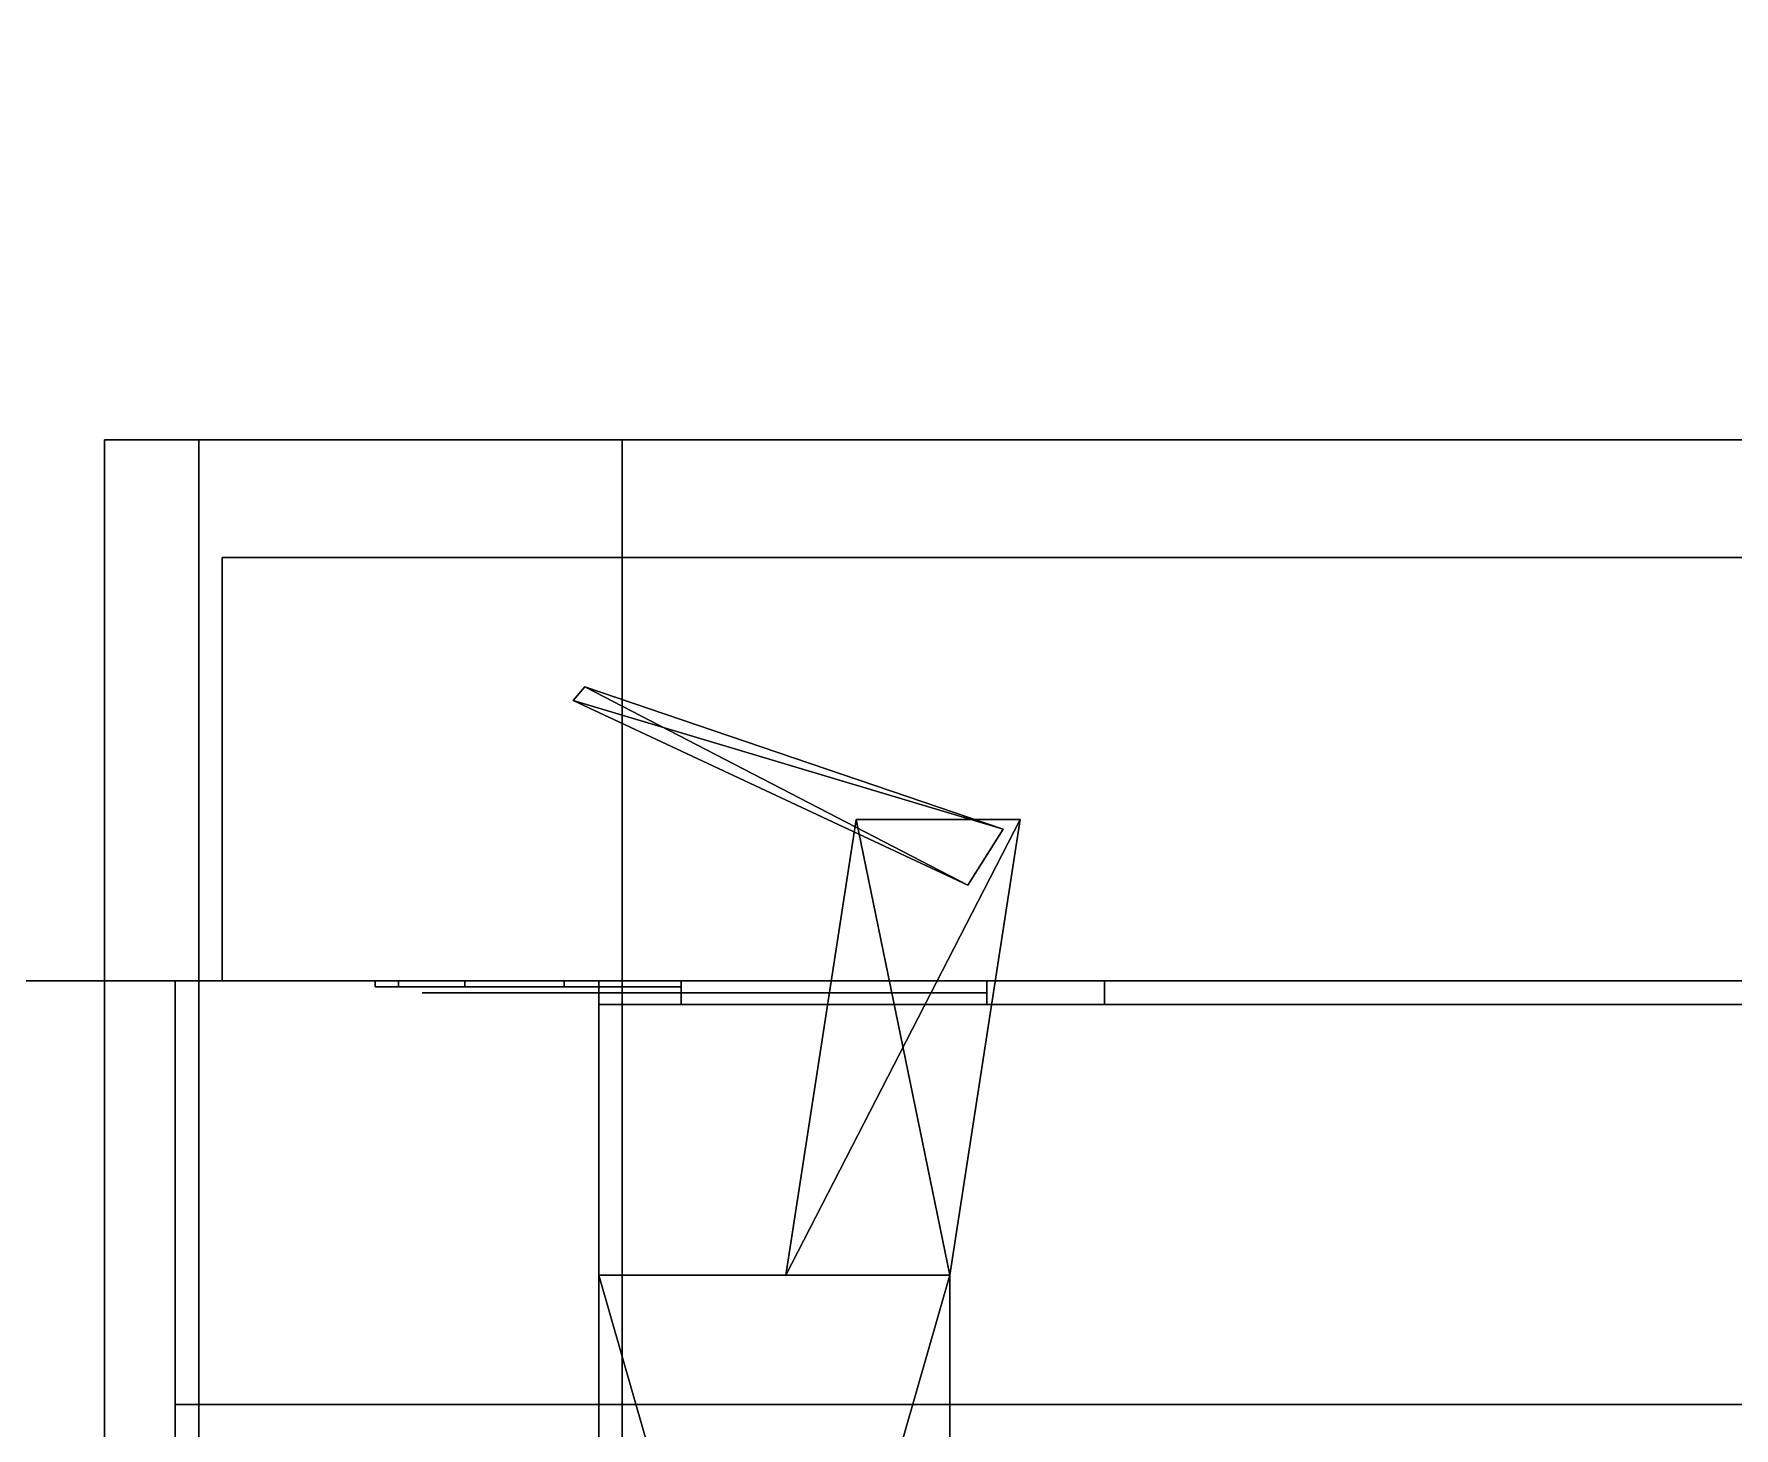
# Model space of a CAD drawing. Extents: x 0 to 4068, y -150 to 4325.
# Drawn here: x 1173 to 1245.2, y 381 to 440.2 of the extents above; entities that cross this region are included whole.
import ezdxf

# ---------------------------------------------------------------- set-up
doc = ezdxf.new("R2010")
doc.units = 0
for name, color, linetype in [('LAYER0', 7, 'CONTINUOUS'), ('LAYER153', 7, 'CONTINUOUS'), ('LAYER154', 7, 'CONTINUOUS'), ('LAYER157', 253, 'CONTINUOUS'), ('LAYER17', 45, 'CONTINUOUS'), ('LAYER192', 28, 'CONTINUOUS'), ('LAYER193', 253, 'CONTINUOUS'), ('LAYER194', 28, 'CONTINUOUS'), ('LAYER195', 253, 'CONTINUOUS'), ('LAYER196', 253, 'CONTINUOUS'), ('LAYER309', 7, 'CONTINUOUS'), ('LAYER319', 253, 'CONTINUOUS'), ('LAYER321', 7, 'CONTINUOUS'), ('LAYER344', 28, 'CONTINUOUS'), ('LAYER345', 253, 'CONTINUOUS'), ('LAYER346', 28, 'CONTINUOUS'), ('LAYER347', 253, 'CONTINUOUS'), ('LAYER348', 253, 'CONTINUOUS'), ('LAYER354', 45, 'CONTINUOUS'), ('LAYER355', 45, 'CONTINUOUS'), ('LAYER358', 253, 'CONTINUOUS'), ('LAYER360', 45, 'CONTINUOUS')]:
    doc.layers.add(name, color=color, linetype=linetype)

msp = doc.modelspace()

# ---------------------------------------------------------------- linework, layer by layer
at = {"layer": 'LAYER0', "invisible_edges": 1}
for points in [[(4068, 4325, -5), (0, -150, -5), (0, 4325, -5), (4068, 4325, -5)], [(0, -150, -5), (4068, 4325, -5), (4068, -150, -5), (0, -150, -5)], [(4068, -150), (0, 4325), (0, -150), (4068, -150)], [(0, 4325), (4068, -150), (4068, 4325), (0, 4325)]]:
    msp.add_3dface(points, dxfattribs=at)
at = {"layer": 'LAYER153', "invisible_edges": 1}
for points in [[(2103, 0, 2359), (1197, 400, 2359), (1197, 0, 2359), (2103, 0, 2359)], [(1197, 400, 2359), (2103, 0, 2359), (2103, 400, 2359), (1197, 400, 2359)], [(2103, 400, 2341), (1197, 400, 2359), (2103, 400, 2359), (2103, 400, 2341)], [(1197, 400, 2359), (2103, 400, 2341), (1197, 400, 2341), (1197, 400, 2359)], [(1197, 0, 2341), (1197, 400, 2359), (1197, 400, 2341), (1197, 0, 2341)], [(1197, 400, 2359), (1197, 0, 2341), (1197, 0, 2359), (1197, 400, 2359)], [(2103, 400, 2341), (1197, 0, 2341), (1197, 400, 2341), (2103, 400, 2341)], [(1197, 0, 2341), (2103, 400, 2341), (2103, 0, 2341), (1197, 0, 2341)]]:
    msp.add_3dface(points, dxfattribs=at)
at = {"layer": 'LAYER154', "invisible_edges": 1}
for points in [[(1197, 0, 1701), (2103, 400, 1701), (2103, 0, 1701), (1197, 0, 1701)], [(2103, 400, 1701), (1197, 0, 1701), (1197, 400, 1701), (2103, 400, 1701)], [(1197, 400, 1719), (2103, 400, 1701), (1197, 400, 1701), (1197, 400, 1719)], [(2103, 400, 1701), (1197, 400, 1719), (2103, 400, 1719), (2103, 400, 1701)], [(1197, 0, 1701), (1197, 400, 1719), (1197, 400, 1701), (1197, 0, 1701)], [(1197, 400, 1719), (1197, 0, 1701), (1197, 0, 1719), (1197, 400, 1719)], [(1197, 400, 1719), (2103, 0, 1719), (2103, 400, 1719), (1197, 400, 1719)], [(2103, 0, 1719), (1197, 400, 1719), (1197, 0, 1719), (2103, 0, 1719)]]:
    msp.add_3dface(points, dxfattribs=at)
at = {"layer": 'LAYER157', "invisible_edges": 1}
for points in [[(1197, 0, 1700), (1179, 400, 1700), (1197, 400, 1700), (1197, 0, 1700)], [(1179, 400, 1700), (1197, 0, 1700), (1179, 0, 1700), (1179, 400, 1700)], [(1179, 400, 1700), (1197, 400, 2360), (1197, 400, 1700), (1179, 400, 1700)], [(1197, 400, 2360), (1179, 400, 1700), (1179, 400, 2360), (1197, 400, 2360)], [(1179, 0, 2360), (1197, 400, 2360), (1179, 400, 2360), (1179, 0, 2360)], [(1197, 400, 2360), (1179, 0, 2360), (1197, 0, 2360), (1197, 400, 2360)], [(1179, 400, 1700), (1179, 0, 2360), (1179, 400, 2360), (1179, 400, 1700)], [(1179, 0, 2360), (1179, 400, 1700), (1179, 0, 1700), (1179, 0, 2360)], [(1197, 0, 1700), (1197, 400, 2360), (1197, 0, 2360), (1197, 0, 1700)], [(1197, 400, 2360), (1197, 0, 1700), (1197, 400, 1700), (1197, 400, 2360)]]:
    msp.add_3dface(points, dxfattribs=at)
at = {"layer": 'LAYER17', "invisible_edges": 1}
for points in [[(1180, 0, 1900), (1162, 400, 1900), (1180, 400, 1900), (1180, 0, 1900)], [(1162, 400, 1900), (1180, 0, 1900), (1162, 0, 1900), (1162, 400, 1900)], [(1180, 400, 2400), (1162, 400, 1900), (1162, 400, 2400), (1180, 400, 2400)], [(1162, 400, 1900), (1180, 400, 2400), (1180, 400, 1900), (1162, 400, 1900)], [(1162, 0, 2400), (1180, 400, 2400), (1162, 400, 2400), (1162, 0, 2400)], [(1180, 400, 2400), (1162, 0, 2400), (1180, 0, 2400), (1180, 400, 2400)], [(1180, 400, 2400), (1180, 0, 1900), (1180, 400, 1900), (1180, 400, 2400)], [(1180, 0, 1900), (1180, 400, 2400), (1180, 0, 2400), (1180, 0, 1900)]]:
    msp.add_3dface(points, dxfattribs=at)
at = {"layer": 'LAYER192'}
for points, invisible_edges in [([(1188.49, 399.75, 1798.025), (1187.5, 399.75, 1803), (1189.5, 399.75, 1803), (1189.5, 399.75, 1797.5)], 10), ([(1187.5, 399.75, 1803), (1188.49, 399.75, 1807.975), (1189.5, 399.75, 1808.5), (1189.5, 399.75, 1803)], 10), ([(1191.308, 399.75, 1793.808), (1188.49, 399.75, 1798.025), (1189.5, 399.75, 1797.5), (1193, 399.75, 1797.5)], 10), ([(1188.49, 399.75, 1807.975), (1191.308, 399.75, 1812.192), (1193, 399.75, 1808.5), (1189.5, 399.75, 1808.5)], 10), ([(1195.525, 399.75, 1790.99), (1191.308, 399.75, 1793.808), (1193, 399.75, 1797.5), (1196.5, 399.75, 1797.5)], 10), ([(1191.308, 399.75, 1812.192), (1195.525, 399.75, 1815.01), (1196.5, 399.75, 1808.5), (1193, 399.75, 1808.5)], 10), ([(1200.5, 399.75, 1790), (1195.525, 399.75, 1790.99), (1196.5, 399.75, 1797.5), (1200.5, 399.75, 1794)], 2), ([(1195.525, 399.75, 1815.01), (1200.5, 399.75, 1816), (1200.5, 399.75, 1812), (1196.5, 399.75, 1808.5)], 8), ([(1189.5, 399.5, 1808.5), (1189.5, 399.5, 1797.5), (1196.5, 399.5, 1797.5), (1196.291, 399.5, 1808.317)], 4), ([(1196.291, 399.5, 1808.317), (1196.5, 399.5, 1797.5), (1200.5, 399.5, 1794), (1200.5, 399.5, 1812)], 5), ([(1200.5, 399.5, 1812), (1200.5, 399.5, 1794), (1213.5, 399.5, 1794), (1213.5, 399.5, 1812)], 1), ([(1218.5, 399, 1782), (1213.5, 399, 1794), (1200.5, 399, 1794), (1200.5, 399, 1782)], 1), ([(1218.5, 399, 1824), (1213.5, 399, 1812), (1200.5, 399, 1812), (1200.5, 399, 1824)], 1), ([(1218.5, 399, 1824), (1218.5, 399, 1782), (1213.5, 399, 1794), (1213.5, 399, 1812)], 10)]:
    msp.add_3dface(points, dxfattribs=dict(at, invisible_edges=invisible_edges))
for points in [[(1200.5, 400, 1794), (1200.5, 400, 1782), (1200.5, 400, 1794)], [(1200.5, 400, 1812), (1200.5, 400, 1824), (1200.5, 400, 1812)], [(1213.5, 399, 1794), (1213.5, 400, 1794), (1200.5, 400, 1794), (1200.5, 399, 1794)], [(1200.5, 399, 1794), (1200.5, 400, 1794), (1200.5, 400, 1782), (1200.5, 399, 1782)], [(1200.5, 399, 1782), (1200.5, 400, 1782), (1218.5, 400, 1782), (1218.5, 399, 1782)], [(1213.5, 399, 1812), (1213.5, 400, 1812), (1200.5, 400, 1812), (1200.5, 399, 1812)], [(1200.5, 399, 1812), (1200.5, 400, 1812), (1200.5, 400, 1824), (1200.5, 399, 1824)], [(1200.5, 399, 1824), (1200.5, 400, 1824), (1218.5, 400, 1824), (1218.5, 399, 1824)], [(1218.5, 400, 1782), (1200.5, 400, 1782), (1200.5, 400, 1824), (1218.5, 400, 1824)], [(1213.5, 400, 1794), (1213.5, 400, 1812), (1213.5, 400, 1794)], [(1213.5, 399, 1794), (1213.5, 400, 1794), (1213.5, 400, 1812), (1213.5, 399, 1812)], [(1218.5, 399, 1824), (1218.5, 400, 1824), (1218.5, 399, 1824)], [(1218.5, 400, 1782), (1218.5, 400, 1824), (1218.5, 399, 1824), (1218.5, 399, 1782)], [(1218.5, 399, 1782), (1200.5, 399, 1782), (1200.5, 399, 1782), (1218.5, 399, 1782)], [(1218.5, 399, 1824), (1200.5, 399, 1824), (1200.5, 399, 1824), (1218.5, 399, 1824)]]:
    msp.add_3dface(points, dxfattribs=at)
at = {"layer": 'LAYER193'}
for points in [[(1195.918, 411.9226, 1797.348), (1196.409, 412.5, 1797.348), (1212.692, 404.0754, 1797.348), (1195.918, 411.9226, 1797.348)], [(1195.918, 411.9226, 1808.652), (1214.182, 406.4556, 1808.652), (1196.409, 412.5, 1808.652), (1195.918, 411.9226, 1808.652)], [(1212.692, 404.0754, 1808.652), (1214.182, 406.4556, 1808.652), (1195.918, 411.9226, 1808.652), (1212.692, 404.0754, 1808.652)], [(1212.692, 404.0754, 1797.348), (1196.409, 412.5, 1797.348), (1214.182, 406.4556, 1797.348), (1212.692, 404.0754, 1797.348)], [(1196.409, 412.5, 1797.348), (1196.409, 412.5, 1808.652), (1214.182, 406.4556, 1797.348), (1196.409, 412.5, 1797.348)], [(1214.182, 406.4556, 1797.348), (1196.409, 412.5, 1808.652), (1214.182, 406.4556, 1808.652), (1214.182, 406.4556, 1797.348)], [(1207.942, 406.8654, 1796.217), (1214.906, 406.8654, 1796.217), (1204.958, 387.5, 1796.217), (1207.942, 406.8654, 1796.217)], [(1204.958, 387.5, 1796.217), (1214.906, 406.8654, 1796.217), (1211.922, 387.5, 1796.217), (1204.958, 387.5, 1796.217)], [(1204.958, 387.5, 1809.783), (1211.922, 387.5, 1809.783), (1207.942, 406.8654, 1809.783), (1204.958, 387.5, 1809.783)], [(1207.942, 406.8654, 1809.783), (1211.922, 387.5, 1809.783), (1214.906, 406.8654, 1809.783), (1207.942, 406.8654, 1809.783)], [(1214.906, 406.8654, 1796.217), (1214.906, 406.8654, 1809.783), (1211.922, 387.5, 1796.217), (1214.906, 406.8654, 1796.217)], [(1211.922, 387.5, 1796.217), (1214.906, 406.8654, 1809.783), (1211.922, 387.5, 1809.783), (1211.922, 387.5, 1796.217)], [(1197, 387.5, 1796.217), (1211.922, 387.5, 1796.217), (1197, 335.5, 1796.217), (1197, 387.5, 1796.217)], [(1197, 335.5, 1796.217), (1211.922, 387.5, 1796.217), (1211.922, 335.5, 1796.217), (1197, 335.5, 1796.217)], [(1197, 335.5, 1809.783), (1211.922, 335.5, 1809.783), (1197, 387.5, 1809.783), (1197, 335.5, 1809.783)], [(1197, 387.5, 1809.783), (1211.922, 335.5, 1809.783), (1211.922, 387.5, 1809.783), (1197, 387.5, 1809.783)], [(1211.922, 387.5, 1796.217), (1211.922, 387.5, 1809.783), (1211.922, 335.5, 1796.217), (1211.922, 387.5, 1796.217)], [(1211.922, 335.5, 1796.217), (1211.922, 387.5, 1809.783), (1211.922, 335.5, 1809.783), (1211.922, 335.5, 1796.217)]]:
    msp.add_3dface(points, dxfattribs=at)
at = {"layer": 'LAYER194'}
for points, invisible_edges in [([(1188.49, 399.75, 2252.025), (1187.5, 399.75, 2257), (1189.5, 399.75, 2257), (1189.5, 399.75, 2251.5)], 10), ([(1187.5, 399.75, 2257), (1188.49, 399.75, 2261.975), (1189.5, 399.75, 2262.5), (1189.5, 399.75, 2257)], 10), ([(1191.308, 399.75, 2247.808), (1188.49, 399.75, 2252.025), (1189.5, 399.75, 2251.5), (1193, 399.75, 2251.5)], 10), ([(1188.49, 399.75, 2261.975), (1191.308, 399.75, 2266.192), (1193, 399.75, 2262.5), (1189.5, 399.75, 2262.5)], 10), ([(1195.525, 399.75, 2244.99), (1191.308, 399.75, 2247.808), (1193, 399.75, 2251.5), (1196.5, 399.75, 2251.5)], 10), ([(1191.308, 399.75, 2266.192), (1195.525, 399.75, 2269.01), (1196.5, 399.75, 2262.5), (1193, 399.75, 2262.5)], 10), ([(1200.5, 399.75, 2244), (1195.525, 399.75, 2244.99), (1196.5, 399.75, 2251.5), (1200.5, 399.75, 2248)], 2), ([(1195.525, 399.75, 2269.01), (1200.5, 399.75, 2270), (1200.5, 399.75, 2266), (1196.5, 399.75, 2262.5)], 8), ([(1189.5, 399.5, 2262.5), (1189.5, 399.5, 2251.5), (1196.5, 399.5, 2251.5), (1196.291, 399.5, 2262.317)], 4), ([(1196.291, 399.5, 2262.317), (1196.5, 399.5, 2251.5), (1200.5, 399.5, 2248), (1200.5, 399.5, 2266)], 5), ([(1200.5, 399.5, 2266), (1200.5, 399.5, 2248), (1213.5, 399.5, 2248), (1213.5, 399.5, 2266)], 1), ([(1218.5, 399, 2236), (1213.5, 399, 2248), (1200.5, 399, 2248), (1200.5, 399, 2236)], 1), ([(1218.5, 399, 2278), (1213.5, 399, 2266), (1200.5, 399, 2266), (1200.5, 399, 2278)], 1), ([(1218.5, 399, 2278), (1218.5, 399, 2236), (1213.5, 399, 2248), (1213.5, 399, 2266)], 10)]:
    msp.add_3dface(points, dxfattribs=dict(at, invisible_edges=invisible_edges))
for points in [[(1200.5, 400, 2248), (1200.5, 400, 2236), (1200.5, 400, 2248)], [(1200.5, 400, 2266), (1200.5, 400, 2278), (1200.5, 400, 2266)], [(1213.5, 399, 2248), (1213.5, 400, 2248), (1200.5, 400, 2248), (1200.5, 399, 2248)], [(1200.5, 399, 2248), (1200.5, 400, 2248), (1200.5, 400, 2236), (1200.5, 399, 2236)], [(1200.5, 399, 2236), (1200.5, 400, 2236), (1218.5, 400, 2236), (1218.5, 399, 2236)], [(1213.5, 399, 2266), (1213.5, 400, 2266), (1200.5, 400, 2266), (1200.5, 399, 2266)], [(1200.5, 399, 2266), (1200.5, 400, 2266), (1200.5, 400, 2278), (1200.5, 399, 2278)], [(1200.5, 399, 2278), (1200.5, 400, 2278), (1218.5, 400, 2278), (1218.5, 399, 2278)], [(1218.5, 400, 2236), (1200.5, 400, 2236), (1200.5, 400, 2278), (1218.5, 400, 2278)], [(1213.5, 400, 2248), (1213.5, 400, 2266), (1213.5, 400, 2248)], [(1213.5, 399, 2248), (1213.5, 400, 2248), (1213.5, 400, 2266), (1213.5, 399, 2266)], [(1218.5, 399, 2278), (1218.5, 400, 2278), (1218.5, 399, 2278)], [(1218.5, 400, 2236), (1218.5, 400, 2278), (1218.5, 399, 2278), (1218.5, 399, 2236)], [(1218.5, 399, 2236), (1200.5, 399, 2236), (1200.5, 399, 2236), (1218.5, 399, 2236)], [(1218.5, 399, 2278), (1200.5, 399, 2278), (1200.5, 399, 2278), (1218.5, 399, 2278)]]:
    msp.add_3dface(points, dxfattribs=at)
at = {"layer": 'LAYER195'}
for points in [[(1195.918, 411.9226, 2251.348), (1196.409, 412.5, 2251.348), (1212.692, 404.0754, 2251.348), (1195.918, 411.9226, 2251.348)], [(1195.918, 411.9226, 2262.652), (1214.182, 406.4556, 2262.652), (1196.409, 412.5, 2262.652), (1195.918, 411.9226, 2262.652)], [(1212.692, 404.0754, 2262.652), (1214.182, 406.4556, 2262.652), (1195.918, 411.9226, 2262.652), (1212.692, 404.0754, 2262.652)], [(1212.692, 404.0754, 2251.348), (1196.409, 412.5, 2251.348), (1214.182, 406.4556, 2251.348), (1212.692, 404.0754, 2251.348)], [(1196.409, 412.5, 2251.348), (1196.409, 412.5, 2262.652), (1214.182, 406.4556, 2251.348), (1196.409, 412.5, 2251.348)], [(1214.182, 406.4556, 2251.348), (1196.409, 412.5, 2262.652), (1214.182, 406.4556, 2262.652), (1214.182, 406.4556, 2251.348)], [(1207.942, 406.8654, 2250.217), (1214.906, 406.8654, 2250.217), (1204.958, 387.5, 2250.217), (1207.942, 406.8654, 2250.217)], [(1204.958, 387.5, 2250.217), (1214.906, 406.8654, 2250.217), (1211.922, 387.5, 2250.217), (1204.958, 387.5, 2250.217)], [(1204.958, 387.5, 2263.783), (1211.922, 387.5, 2263.783), (1207.942, 406.8654, 2263.783), (1204.958, 387.5, 2263.783)], [(1207.942, 406.8654, 2263.783), (1211.922, 387.5, 2263.783), (1214.906, 406.8654, 2263.783), (1207.942, 406.8654, 2263.783)], [(1214.906, 406.8654, 2250.217), (1214.906, 406.8654, 2263.783), (1211.922, 387.5, 2250.217), (1214.906, 406.8654, 2250.217)], [(1211.922, 387.5, 2250.217), (1214.906, 406.8654, 2263.783), (1211.922, 387.5, 2263.783), (1211.922, 387.5, 2250.217)], [(1197, 387.5, 2250.217), (1211.922, 387.5, 2250.217), (1197, 335.5, 2250.217), (1197, 387.5, 2250.217)], [(1197, 335.5, 2250.217), (1211.922, 387.5, 2250.217), (1211.922, 335.5, 2250.217), (1197, 335.5, 2250.217)], [(1197, 335.5, 2263.783), (1211.922, 335.5, 2263.783), (1197, 387.5, 2263.783), (1197, 335.5, 2263.783)], [(1197, 387.5, 2263.783), (1211.922, 335.5, 2263.783), (1211.922, 387.5, 2263.783), (1197, 387.5, 2263.783)], [(1211.922, 387.5, 2250.217), (1211.922, 387.5, 2263.783), (1211.922, 335.5, 2250.217), (1211.922, 387.5, 2250.217)], [(1211.922, 335.5, 2250.217), (1211.922, 387.5, 2263.783), (1211.922, 335.5, 2263.783), (1211.922, 335.5, 2250.217)]]:
    msp.add_3dface(points, dxfattribs=at)
at = {"layer": 'LAYER196', "invisible_edges": 1}
for points in [[(1648.5, 418, 1703), (1181, 400, 1703), (1181, 418, 1703), (1648.5, 418, 1703)], [(1181, 400, 1703), (1648.5, 418, 1703), (1648.5, 400, 1703), (1181, 400, 1703)], [(1181, 418, 2357), (1181, 400, 1703), (1181, 400, 2357), (1181, 418, 2357)], [(1181, 400, 1703), (1181, 418, 2357), (1181, 418, 1703), (1181, 400, 1703)], [(1648.5, 400, 2357), (1181, 418, 2357), (1181, 400, 2357), (1648.5, 400, 2357)], [(1181, 418, 2357), (1648.5, 400, 2357), (1648.5, 418, 2357), (1181, 418, 2357)], [(1181, 418, 2357), (1648.5, 418, 1703), (1181, 418, 1703), (1181, 418, 2357)], [(1648.5, 418, 1703), (1181, 418, 2357), (1648.5, 418, 2357), (1648.5, 418, 1703)], [(1648.5, 400, 2357), (1181, 400, 1703), (1648.5, 400, 1703), (1648.5, 400, 2357)], [(1181, 400, 1703), (1648.5, 400, 2357), (1181, 400, 2357), (1181, 400, 1703)]]:
    msp.add_3dface(points, dxfattribs=at)
at = {"layer": 'LAYER309', "invisible_edges": 1}
for points in [[(1197, 0, 151), (2103, 400, 151), (2103, 0, 151), (1197, 0, 151)], [(2103, 400, 151), (1197, 0, 151), (1197, 400, 151), (2103, 400, 151)], [(1197, 400, 169), (2103, 400, 151), (1197, 400, 151), (1197, 400, 169)], [(2103, 400, 151), (1197, 400, 169), (2103, 400, 169), (2103, 400, 151)], [(1197, 0, 151), (1197, 400, 169), (1197, 400, 151), (1197, 0, 151)], [(1197, 400, 169), (1197, 0, 151), (1197, 0, 169), (1197, 400, 169)], [(1197, 400, 169), (2103, 0, 169), (2103, 400, 169), (1197, 400, 169)], [(2103, 0, 169), (1197, 400, 169), (1197, 0, 169), (2103, 0, 169)]]:
    msp.add_3dface(points, dxfattribs=at)
at = {"layer": 'LAYER319', "invisible_edges": 1}
for points in [[(1197, 0, 150), (1179, 400, 150), (1197, 400, 150), (1197, 0, 150)], [(1179, 400, 150), (1197, 0, 150), (1179, 0, 150), (1179, 400, 150)], [(1179, 400, 150), (1197, 400, 875), (1197, 400, 150), (1179, 400, 150)], [(1197, 400, 875), (1179, 400, 150), (1179, 400, 875), (1197, 400, 875)], [(1179, 0, 875), (1197, 400, 875), (1179, 400, 875), (1179, 0, 875)], [(1197, 400, 875), (1179, 0, 875), (1197, 0, 875), (1197, 400, 875)], [(1179, 400, 150), (1179, 0, 875), (1179, 400, 875), (1179, 400, 150)], [(1179, 0, 875), (1179, 400, 150), (1179, 0, 150), (1179, 0, 875)], [(1197, 0, 150), (1197, 400, 875), (1197, 0, 875), (1197, 0, 150)], [(1197, 400, 875), (1197, 0, 150), (1197, 400, 150), (1197, 400, 875)]]:
    msp.add_3dface(points, dxfattribs=at)
at = {"layer": 'LAYER321', "invisible_edges": 1}
for points in [[(1197, 319, 856.5), (2103, 399, 856.5), (2103, 319, 856.5), (1197, 319, 856.5)], [(2103, 399, 856.5), (1197, 319, 856.5), (1197, 399, 856.5), (2103, 399, 856.5)], [(1197, 399, 874.5), (2103, 399, 856.5), (1197, 399, 856.5), (1197, 399, 874.5)], [(2103, 399, 856.5), (1197, 399, 874.5), (2103, 399, 874.5), (2103, 399, 856.5)], [(1197, 319, 856.5), (1197, 399, 874.5), (1197, 399, 856.5), (1197, 319, 856.5)], [(1197, 399, 874.5), (1197, 319, 856.5), (1197, 319, 874.5), (1197, 399, 874.5)], [(1197, 399, 874.5), (2103, 319, 874.5), (2103, 399, 874.5), (1197, 399, 874.5)], [(2103, 319, 874.5), (1197, 399, 874.5), (1197, 319, 874.5), (2103, 319, 874.5)]]:
    msp.add_3dface(points, dxfattribs=at)
at = {"layer": 'LAYER344'}
for points, invisible_edges in [([(1188.49, 399.75, 248.0251), (1187.5, 399.75, 253), (1189.5, 399.75, 253), (1189.5, 399.75, 247.5)], 10), ([(1187.5, 399.75, 253), (1188.49, 399.75, 257.9749), (1189.5, 399.75, 258.5), (1189.5, 399.75, 253)], 10), ([(1191.308, 399.75, 243.8076), (1188.49, 399.75, 248.0251), (1189.5, 399.75, 247.5), (1193, 399.75, 247.5)], 10), ([(1188.49, 399.75, 257.9749), (1191.308, 399.75, 262.1924), (1193, 399.75, 258.5), (1189.5, 399.75, 258.5)], 10), ([(1195.525, 399.75, 240.9896), (1191.308, 399.75, 243.8076), (1193, 399.75, 247.5), (1196.5, 399.75, 247.5)], 10), ([(1191.308, 399.75, 262.1924), (1195.525, 399.75, 265.0104), (1196.5, 399.75, 258.5), (1193, 399.75, 258.5)], 10), ([(1200.5, 399.75, 240), (1195.525, 399.75, 240.9896), (1196.5, 399.75, 247.5), (1200.5, 399.75, 244)], 2), ([(1195.525, 399.75, 265.0104), (1200.5, 399.75, 266), (1200.5, 399.75, 262), (1196.5, 399.75, 258.5)], 8), ([(1189.5, 399.5, 258.5), (1189.5, 399.5, 247.5), (1196.5, 399.5, 247.5), (1196.291, 399.5, 258.3167)], 4), ([(1196.291, 399.5, 258.3167), (1196.5, 399.5, 247.5), (1200.5, 399.5, 244), (1200.5, 399.5, 262)], 5), ([(1200.5, 399.5, 262), (1200.5, 399.5, 244), (1213.5, 399.5, 244), (1213.5, 399.5, 262)], 1), ([(1218.5, 399, 232), (1213.5, 399, 244), (1200.5, 399, 244), (1200.5, 399, 232)], 1), ([(1218.5, 399, 274), (1213.5, 399, 262), (1200.5, 399, 262), (1200.5, 399, 274)], 1), ([(1218.5, 399, 274), (1218.5, 399, 232), (1213.5, 399, 244), (1213.5, 399, 262)], 10)]:
    msp.add_3dface(points, dxfattribs=dict(at, invisible_edges=invisible_edges))
for points in [[(1200.5, 400, 244), (1200.5, 400, 232), (1200.5, 400, 244)], [(1200.5, 400, 262), (1200.5, 400, 274), (1200.5, 400, 262)], [(1213.5, 399, 244), (1213.5, 400, 244), (1200.5, 400, 244), (1200.5, 399, 244)], [(1200.5, 399, 244), (1200.5, 400, 244), (1200.5, 400, 232), (1200.5, 399, 232)], [(1200.5, 399, 232), (1200.5, 400, 232), (1218.5, 400, 232), (1218.5, 399, 232)], [(1213.5, 399, 262), (1213.5, 400, 262), (1200.5, 400, 262), (1200.5, 399, 262)], [(1200.5, 399, 262), (1200.5, 400, 262), (1200.5, 400, 274), (1200.5, 399, 274)], [(1200.5, 399, 274), (1200.5, 400, 274), (1218.5, 400, 274), (1218.5, 399, 274)], [(1218.5, 400, 232), (1200.5, 400, 232), (1200.5, 400, 274), (1218.5, 400, 274)], [(1213.5, 400, 244), (1213.5, 400, 262), (1213.5, 400, 244)], [(1213.5, 399, 244), (1213.5, 400, 244), (1213.5, 400, 262), (1213.5, 399, 262)], [(1218.5, 399, 274), (1218.5, 400, 274), (1218.5, 399, 274)], [(1218.5, 400, 232), (1218.5, 400, 274), (1218.5, 399, 274), (1218.5, 399, 232)], [(1218.5, 399, 232), (1200.5, 399, 232), (1200.5, 399, 232), (1218.5, 399, 232)], [(1218.5, 399, 274), (1200.5, 399, 274), (1200.5, 399, 274), (1218.5, 399, 274)]]:
    msp.add_3dface(points, dxfattribs=at)
at = {"layer": 'LAYER345'}
for points in [[(1195.918, 411.9226, 247.3477), (1196.409, 412.5, 247.3477), (1212.692, 404.0754, 247.3477), (1195.918, 411.9226, 247.3477)], [(1195.918, 411.9226, 258.652), (1214.182, 406.4556, 258.652), (1196.409, 412.5, 258.652), (1195.918, 411.9226, 258.652)], [(1212.692, 404.0754, 258.652), (1214.182, 406.4556, 258.652), (1195.918, 411.9226, 258.652), (1212.692, 404.0754, 258.652)], [(1212.692, 404.0754, 247.3477), (1196.409, 412.5, 247.3477), (1214.182, 406.4556, 247.3477), (1212.692, 404.0754, 247.3477)], [(1196.409, 412.5, 247.3477), (1196.409, 412.5, 258.652), (1214.182, 406.4556, 247.3477), (1196.409, 412.5, 247.3477)], [(1214.182, 406.4556, 247.3477), (1196.409, 412.5, 258.652), (1214.182, 406.4556, 258.652), (1214.182, 406.4556, 247.3477)], [(1207.942, 406.8654, 246.2174), (1214.906, 406.8654, 246.2174), (1204.958, 387.5, 246.2174), (1207.942, 406.8654, 246.2174)], [(1204.958, 387.5, 246.2174), (1214.906, 406.8654, 246.2174), (1211.922, 387.5, 246.2174), (1204.958, 387.5, 246.2174)], [(1204.958, 387.5, 259.7826), (1211.922, 387.5, 259.7826), (1207.942, 406.8654, 259.7826), (1204.958, 387.5, 259.7826)], [(1207.942, 406.8654, 259.7826), (1211.922, 387.5, 259.7826), (1214.906, 406.8654, 259.7826), (1207.942, 406.8654, 259.7826)], [(1214.906, 406.8654, 246.2174), (1214.906, 406.8654, 259.7826), (1211.922, 387.5, 246.2174), (1214.906, 406.8654, 246.2174)], [(1211.922, 387.5, 246.2174), (1214.906, 406.8654, 259.7826), (1211.922, 387.5, 259.7826), (1211.922, 387.5, 246.2174)], [(1197, 387.5, 246.2174), (1211.922, 387.5, 246.2174), (1197, 335.5, 246.2174), (1197, 387.5, 246.2174)], [(1197, 335.5, 246.2174), (1211.922, 387.5, 246.2174), (1211.922, 335.5, 246.2174), (1197, 335.5, 246.2174)], [(1197, 335.5, 259.7826), (1211.922, 335.5, 259.7826), (1197, 387.5, 259.7826), (1197, 335.5, 259.7826)], [(1197, 387.5, 259.7826), (1211.922, 335.5, 259.7826), (1211.922, 387.5, 259.7826), (1197, 387.5, 259.7826)], [(1211.922, 387.5, 246.2174), (1211.922, 387.5, 259.7826), (1211.922, 335.5, 246.2174), (1211.922, 387.5, 246.2174)], [(1211.922, 335.5, 246.2174), (1211.922, 387.5, 259.7826), (1211.922, 335.5, 259.7826), (1211.922, 335.5, 246.2174)]]:
    msp.add_3dface(points, dxfattribs=at)
at = {"layer": 'LAYER346'}
for points, invisible_edges in [([(1188.49, 399.75, 767.0251), (1187.5, 399.75, 772), (1189.5, 399.75, 772), (1189.5, 399.75, 766.5)], 10), ([(1187.5, 399.75, 772), (1188.49, 399.75, 776.9749), (1189.5, 399.75, 777.5), (1189.5, 399.75, 772)], 10), ([(1191.308, 399.75, 762.8076), (1188.49, 399.75, 767.0251), (1189.5, 399.75, 766.5), (1193, 399.75, 766.5)], 10), ([(1188.49, 399.75, 776.9749), (1191.308, 399.75, 781.1924), (1193, 399.75, 777.5), (1189.5, 399.75, 777.5)], 10), ([(1195.525, 399.75, 759.9896), (1191.308, 399.75, 762.8076), (1193, 399.75, 766.5), (1196.5, 399.75, 766.5)], 10), ([(1191.308, 399.75, 781.1924), (1195.525, 399.75, 784.0104), (1196.5, 399.75, 777.5), (1193, 399.75, 777.5)], 10), ([(1200.5, 399.75, 759), (1195.525, 399.75, 759.9896), (1196.5, 399.75, 766.5), (1200.5, 399.75, 763)], 2), ([(1195.525, 399.75, 784.0104), (1200.5, 399.75, 785), (1200.5, 399.75, 781), (1196.5, 399.75, 777.5)], 8), ([(1189.5, 399.5, 777.5), (1189.5, 399.5, 766.5), (1196.5, 399.5, 766.5), (1196.291, 399.5, 777.3167)], 4), ([(1196.291, 399.5, 777.3167), (1196.5, 399.5, 766.5), (1200.5, 399.5, 763), (1200.5, 399.5, 781)], 5), ([(1200.5, 399.5, 781), (1200.5, 399.5, 763), (1213.5, 399.5, 763), (1213.5, 399.5, 781)], 1), ([(1218.5, 399, 751), (1213.5, 399, 763), (1200.5, 399, 763), (1200.5, 399, 751)], 1), ([(1218.5, 399, 793), (1213.5, 399, 781), (1200.5, 399, 781), (1200.5, 399, 793)], 1), ([(1218.5, 399, 793), (1218.5, 399, 751), (1213.5, 399, 763), (1213.5, 399, 781)], 10)]:
    msp.add_3dface(points, dxfattribs=dict(at, invisible_edges=invisible_edges))
for points in [[(1200.5, 400, 763), (1200.5, 400, 751), (1200.5, 400, 763)], [(1200.5, 400, 781), (1200.5, 400, 793), (1200.5, 400, 781)], [(1213.5, 399, 763), (1213.5, 400, 763), (1200.5, 400, 763), (1200.5, 399, 763)], [(1200.5, 399, 763), (1200.5, 400, 763), (1200.5, 400, 751), (1200.5, 399, 751)], [(1200.5, 399, 751), (1200.5, 400, 751), (1218.5, 400, 751), (1218.5, 399, 751)], [(1213.5, 399, 781), (1213.5, 400, 781), (1200.5, 400, 781), (1200.5, 399, 781)], [(1200.5, 399, 781), (1200.5, 400, 781), (1200.5, 400, 793), (1200.5, 399, 793)], [(1200.5, 399, 793), (1200.5, 400, 793), (1218.5, 400, 793), (1218.5, 399, 793)], [(1218.5, 400, 751), (1200.5, 400, 751), (1200.5, 400, 793), (1218.5, 400, 793)], [(1213.5, 400, 763), (1213.5, 400, 781), (1213.5, 400, 763)], [(1213.5, 399, 763), (1213.5, 400, 763), (1213.5, 400, 781), (1213.5, 399, 781)], [(1218.5, 399, 793), (1218.5, 400, 793), (1218.5, 399, 793)], [(1218.5, 400, 751), (1218.5, 400, 793), (1218.5, 399, 793), (1218.5, 399, 751)], [(1218.5, 399, 751), (1200.5, 399, 751), (1200.5, 399, 751), (1218.5, 399, 751)], [(1218.5, 399, 793), (1200.5, 399, 793), (1200.5, 399, 793), (1218.5, 399, 793)]]:
    msp.add_3dface(points, dxfattribs=at)
at = {"layer": 'LAYER347'}
for points in [[(1195.918, 411.9226, 766.3477), (1196.409, 412.5, 766.3477), (1212.692, 404.0754, 766.3477), (1195.918, 411.9226, 766.3477)], [(1195.918, 411.9226, 777.652), (1214.182, 406.4556, 777.652), (1196.409, 412.5, 777.652), (1195.918, 411.9226, 777.652)], [(1212.692, 404.0754, 777.652), (1214.182, 406.4556, 777.652), (1195.918, 411.9226, 777.652), (1212.692, 404.0754, 777.652)], [(1212.692, 404.0754, 766.3477), (1196.409, 412.5, 766.3477), (1214.182, 406.4556, 766.3477), (1212.692, 404.0754, 766.3477)], [(1196.409, 412.5, 766.3477), (1196.409, 412.5, 777.652), (1214.182, 406.4556, 766.3477), (1196.409, 412.5, 766.3477)], [(1214.182, 406.4556, 766.3477), (1196.409, 412.5, 777.652), (1214.182, 406.4556, 777.652), (1214.182, 406.4556, 766.3477)], [(1207.942, 406.8654, 765.2174), (1214.906, 406.8654, 765.2174), (1204.958, 387.5, 765.2174), (1207.942, 406.8654, 765.2174)], [(1204.958, 387.5, 765.2174), (1214.906, 406.8654, 765.2174), (1211.922, 387.5, 765.2174), (1204.958, 387.5, 765.2174)], [(1204.958, 387.5, 778.7826), (1211.922, 387.5, 778.7826), (1207.942, 406.8654, 778.7826), (1204.958, 387.5, 778.7826)], [(1207.942, 406.8654, 778.7826), (1211.922, 387.5, 778.7826), (1214.906, 406.8654, 778.7826), (1207.942, 406.8654, 778.7826)], [(1214.906, 406.8654, 765.2174), (1214.906, 406.8654, 778.7826), (1211.922, 387.5, 765.2174), (1214.906, 406.8654, 765.2174)], [(1211.922, 387.5, 765.2174), (1214.906, 406.8654, 778.7826), (1211.922, 387.5, 778.7826), (1211.922, 387.5, 765.2174)], [(1197, 387.5, 765.2174), (1211.922, 387.5, 765.2174), (1197, 335.5, 765.2174), (1197, 387.5, 765.2174)], [(1197, 335.5, 765.2174), (1211.922, 387.5, 765.2174), (1211.922, 335.5, 765.2174), (1197, 335.5, 765.2174)], [(1197, 335.5, 778.7826), (1211.922, 335.5, 778.7826), (1197, 387.5, 778.7826), (1197, 335.5, 778.7826)], [(1197, 387.5, 778.7826), (1211.922, 335.5, 778.7826), (1211.922, 387.5, 778.7826), (1197, 387.5, 778.7826)], [(1211.922, 387.5, 765.2174), (1211.922, 387.5, 778.7826), (1211.922, 335.5, 765.2174), (1211.922, 387.5, 765.2174)], [(1211.922, 335.5, 765.2174), (1211.922, 387.5, 778.7826), (1211.922, 335.5, 778.7826), (1211.922, 335.5, 765.2174)]]:
    msp.add_3dface(points, dxfattribs=at)
at = {"layer": 'LAYER348', "invisible_edges": 1}
for points in [[(1648.5, 418, 153), (1181, 400, 153), (1181, 418, 153), (1648.5, 418, 153)], [(1181, 400, 153), (1648.5, 418, 153), (1648.5, 400, 153), (1181, 400, 153)], [(1181, 418, 872), (1181, 400, 153), (1181, 400, 872), (1181, 418, 872)], [(1181, 400, 153), (1181, 418, 872), (1181, 418, 153), (1181, 400, 153)], [(1648.5, 400, 872), (1181, 418, 872), (1181, 400, 872), (1648.5, 400, 872)], [(1181, 418, 872), (1648.5, 400, 872), (1648.5, 418, 872), (1181, 418, 872)], [(1181, 418, 872), (1648.5, 418, 153), (1181, 418, 153), (1181, 418, 872)], [(1648.5, 418, 153), (1181, 418, 872), (1648.5, 418, 872), (1648.5, 418, 153)], [(1648.5, 400, 872), (1181, 400, 153), (1648.5, 400, 153), (1648.5, 400, 872)], [(1181, 400, 153), (1648.5, 400, 872), (1181, 400, 872), (1181, 400, 153)]]:
    msp.add_3dface(points, dxfattribs=at)
at = {"layer": 'LAYER354', "invisible_edges": 1}
for points in [[(1176, 0, 875), (3495, 423, 875), (3495, 0, 875), (1176, 0, 875)], [(3495, 423, 875), (1176, 0, 875), (1176, 423, 875), (3495, 423, 875)], [(1176, 423, 893), (3495, 423, 875), (1176, 423, 875), (1176, 423, 893)], [(3495, 423, 875), (1176, 423, 893), (3495, 423, 893), (3495, 423, 875)], [(1176, 0, 875), (1176, 423, 893), (1176, 423, 875), (1176, 0, 875)], [(1176, 423, 893), (1176, 0, 875), (1176, 0, 893), (1176, 423, 893)], [(1176, 423, 893), (3495, 0, 893), (3495, 423, 893), (1176, 423, 893)], [(3495, 0, 893), (1176, 423, 893), (1176, 0, 893), (3495, 0, 893)]]:
    msp.add_3dface(points, dxfattribs=at)
at = {"layer": 'LAYER355', "invisible_edges": 1}
for points in [[(1180, 0, 1682), (1180, 423, 893), (1180, 0, 893), (1180, 0, 1682)], [(1180, 423, 893), (1180, 0, 1682), (1180, 423, 1682), (1180, 423, 893)], [(1198, 0, 893), (1180, 423, 893), (1198, 423, 893), (1198, 0, 893)], [(1180, 423, 893), (1198, 0, 893), (1180, 0, 893), (1180, 423, 893)], [(1198, 423, 1682), (1180, 423, 893), (1180, 423, 1682), (1198, 423, 1682)], [(1180, 423, 893), (1198, 423, 1682), (1198, 423, 893), (1180, 423, 893)], [(1180, 0, 1682), (1198, 423, 1682), (1180, 423, 1682), (1180, 0, 1682)], [(1198, 423, 1682), (1180, 0, 1682), (1198, 0, 1682), (1198, 423, 1682)], [(1198, 423, 1682), (1198, 0, 893), (1198, 423, 893), (1198, 423, 1682)], [(1198, 0, 893), (1198, 423, 1682), (1198, 0, 1682), (1198, 0, 893)]]:
    msp.add_3dface(points, dxfattribs=at)
at = {"layer": 'LAYER358', "invisible_edges": 1}
for points in [[(1179, 400, 2360), (3536, 382, 2360), (1179, 382, 2360), (1179, 400, 2360)], [(3536, 382, 2360), (1179, 400, 2360), (3536, 400, 2360), (3536, 382, 2360)], [(1179, 382, 2420), (1179, 400, 2360), (1179, 382, 2360), (1179, 382, 2420)], [(1179, 400, 2360), (1179, 382, 2420), (1179, 400, 2420), (1179, 400, 2360)], [(3536, 400, 2420), (1179, 382, 2420), (3536, 382, 2420), (3536, 400, 2420)], [(1179, 382, 2420), (3536, 400, 2420), (1179, 400, 2420), (1179, 382, 2420)], [(1179, 400, 2360), (3536, 400, 2420), (3536, 400, 2360), (1179, 400, 2360)], [(3536, 400, 2420), (1179, 400, 2360), (1179, 400, 2420), (3536, 400, 2420)], [(1179, 382, 2420), (3536, 382, 2360), (3536, 382, 2420), (1179, 382, 2420)], [(3536, 382, 2360), (1179, 382, 2420), (1179, 382, 2360), (3536, 382, 2360)]]:
    msp.add_3dface(points, dxfattribs=at)
at = {"layer": 'LAYER360', "invisible_edges": 1}
for points in [[(1176, 423, 1700), (3495, 0, 1700), (3495, 423, 1700), (1176, 423, 1700)], [(3495, 0, 1700), (1176, 423, 1700), (1176, 0, 1700), (3495, 0, 1700)], [(1176, 423, 1700), (1176, 0, 1682), (1176, 0, 1700), (1176, 423, 1700)], [(1176, 0, 1682), (1176, 423, 1700), (1176, 423, 1682), (1176, 0, 1682)], [(3495, 423, 1682), (1176, 423, 1700), (3495, 423, 1700), (3495, 423, 1682)], [(1176, 423, 1700), (3495, 423, 1682), (1176, 423, 1682), (1176, 423, 1700)], [(1176, 0, 1682), (3495, 423, 1682), (3495, 0, 1682), (1176, 0, 1682)], [(3495, 423, 1682), (1176, 0, 1682), (1176, 423, 1682), (3495, 423, 1682)]]:
    msp.add_3dface(points, dxfattribs=at)

# ---------------------------------------------------------------- meshes
at = {"layer": 'LAYER192'}
mesh = msp.add_polymesh((2, 9), dxfattribs=at)
for k, corner in enumerate([(1200.5, 399.75, 1790), (1195.525, 399.75, 1790.99), (1191.308, 399.75, 1793.808), (1188.49, 399.75, 1798.025), (1187.5, 399.75, 1803), (1188.49, 399.75, 1807.975), (1191.308, 399.75, 1812.192), (1195.525, 399.75, 1815.01), (1200.5, 399.75, 1816), (1200.5, 400, 1790), (1195.525, 400, 1790.99), (1191.308, 400, 1793.808), (1188.49, 400, 1798.025), (1187.5, 400, 1803), (1188.49, 400, 1807.975), (1191.308, 400, 1812.192), (1195.525, 400, 1815.01), (1200.5, 400, 1816)]):
    mesh.set_mesh_vertex(divmod(k, 9), corner)
at = {"layer": 'LAYER194'}
mesh = msp.add_polymesh((2, 9), dxfattribs=at)
for k, corner in enumerate([(1200.5, 399.75, 2244), (1195.525, 399.75, 2244.99), (1191.308, 399.75, 2247.808), (1188.49, 399.75, 2252.025), (1187.5, 399.75, 2257), (1188.49, 399.75, 2261.975), (1191.308, 399.75, 2266.192), (1195.525, 399.75, 2269.01), (1200.5, 399.75, 2270), (1200.5, 400, 2244), (1195.525, 400, 2244.99), (1191.308, 400, 2247.808), (1188.49, 400, 2252.025), (1187.5, 400, 2257), (1188.49, 400, 2261.975), (1191.308, 400, 2266.192), (1195.525, 400, 2269.01), (1200.5, 400, 2270)]):
    mesh.set_mesh_vertex(divmod(k, 9), corner)
at = {"layer": 'LAYER344'}
mesh = msp.add_polymesh((2, 9), dxfattribs=at)
for k, corner in enumerate([(1200.5, 399.75, 240), (1195.525, 399.75, 240.9896), (1191.308, 399.75, 243.8076), (1188.49, 399.75, 248.0251), (1187.5, 399.75, 253), (1188.49, 399.75, 257.9749), (1191.308, 399.75, 262.1924), (1195.525, 399.75, 265.0104), (1200.5, 399.75, 266), (1200.5, 400, 240), (1195.525, 400, 240.9896), (1191.308, 400, 243.8076), (1188.49, 400, 248.0251), (1187.5, 400, 253), (1188.49, 400, 257.9749), (1191.308, 400, 262.1924), (1195.525, 400, 265.0104), (1200.5, 400, 266)]):
    mesh.set_mesh_vertex(divmod(k, 9), corner)
at = {"layer": 'LAYER346'}
mesh = msp.add_polymesh((2, 9), dxfattribs=at)
for k, corner in enumerate([(1200.5, 399.75, 759), (1195.525, 399.75, 759.9896), (1191.308, 399.75, 762.8076), (1188.49, 399.75, 767.0251), (1187.5, 399.75, 772), (1188.49, 399.75, 776.9749), (1191.308, 399.75, 781.1924), (1195.525, 399.75, 784.0104), (1200.5, 399.75, 785), (1200.5, 400, 759), (1195.525, 400, 759.9896), (1191.308, 400, 762.8076), (1188.49, 400, 767.0251), (1187.5, 400, 772), (1188.49, 400, 776.9749), (1191.308, 400, 781.1924), (1195.525, 400, 784.0104), (1200.5, 400, 785)]):
    mesh.set_mesh_vertex(divmod(k, 9), corner)

doc.saveas('drawing.dxf')
